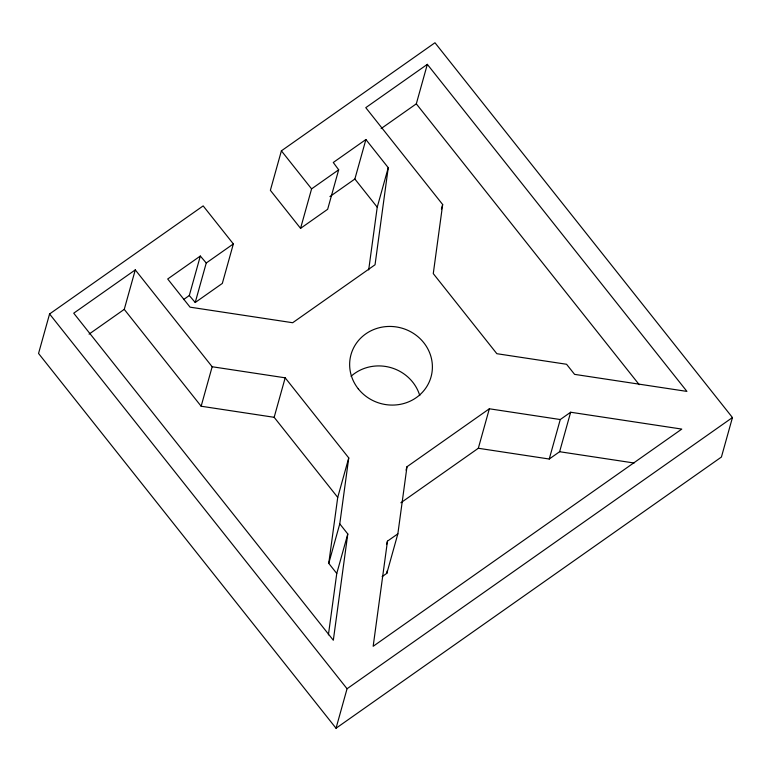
<?xml version="1.0" encoding="UTF-8"?>
<svg xmlns="http://www.w3.org/2000/svg" width="771" height="771" viewBox="0 0 771 771"><rect width="100%" height="100%" fill="white"/><g stroke="black" fill="none" stroke-linecap="round" stroke-linejoin="round"><path stroke-width="1.16" d="M328.407 634.861L336.763 573.46L328.754 563.36L337.727 497.391L348.752 457.907L285.183 377.819L212.16 366.745L135.282 269.879L73.727 313.19L333.323 640.248L347.788 533.966L339.77 523.875L348.752 457.907M368.683 269.927L377.231 207.177L388.247 167.692L365.897 139.532L333.274 162.488L338.681 169.803L327.656 209.288L300.565 228.361L270.37 190.321L281.396 150.837L434.969 42.752L732.45 417.545L721.425 457.03L336.031 728.248L38.55 353.455L49.575 313.97L203.159 205.896L233.353 243.935L222.327 283.42L195.227 302.492L189.3 295.524L200.325 256.039L206.252 262.998L195.227 302.492M388.247 167.692L375.043 264.771L292.681 322.731L190.061 307.166L167.702 278.996L200.325 256.039M560.266 419.54L489.344 408.784L406.982 466.744L397.855 533.831L387.476 541.146L373.164 646.291L681.795 429.09L570.646 412.234L560.266 419.54L549.241 459.024L478.319 448.269L400.862 502.779M382.108 576.641L386.83 573.325L387.148 570.964M442.67 204.527L433.273 273.609L496.842 353.696L566.569 364.269L574.588 374.369L686.932 391.408L427.336 64.35L365.782 107.661L442.67 204.527L441.417 209.037M89.079 334.113L124.256 309.364L135.282 269.879M337.727 497.391L274.158 417.304L201.144 406.23L212.16 366.745M300.565 228.361L311.59 188.876L338.681 169.803M274.158 417.304L285.183 377.819M329.921 196.566L354.872 179.017L365.897 139.532M381.134 128.584L416.311 103.834L427.336 64.35M328.754 563.36L339.77 523.875M336.763 573.46L347.788 533.966M406.038 470.127L406.982 466.744M386.531 544.528L387.476 541.146M336.031 728.248L347.056 688.754L732.45 417.545M386.83 573.325L397.855 533.831M478.319 448.269L489.344 408.784M549.241 459.024L559.621 451.719L570.646 412.234M206.252 262.998L233.353 243.935M183.546 299.582L189.3 295.524M559.621 451.719L634.119 463.014M416.311 103.834L639.246 384.71M354.872 179.017L377.231 207.177M281.396 150.837L311.59 188.876M124.256 309.364L201.144 406.23M49.575 313.97L347.056 688.754M351.075 376.277A41.547 39.148 15.6 0 1 419.771 395.581M358.255 388.806A41.547 39.148 15.6 0 0 429.293 381.818A41.547 39.148 15.6 0 0 385.49 326.644A41.547 39.148 15.6 0 0 358.255 388.806"/></g></svg>
